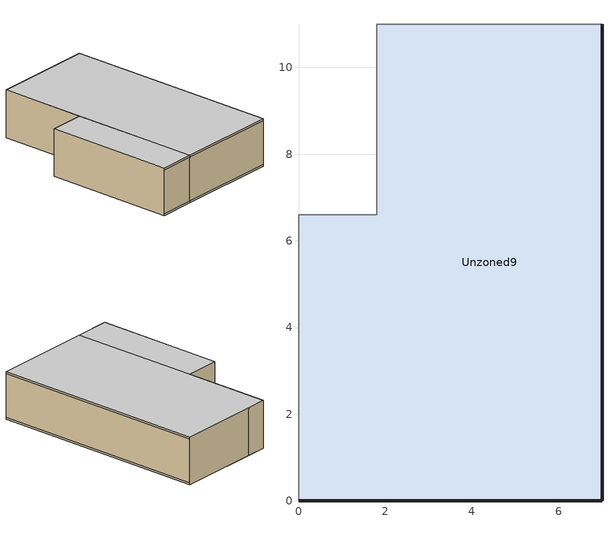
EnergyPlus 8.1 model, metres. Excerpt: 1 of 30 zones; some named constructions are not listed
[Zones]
Unzoned9
 floor ground (FLOOR_RandomU): 1.8,11 7,11 7,0 1.8,0 z21.6; 0,6.6 1.8,6.6 1.8,0 0,0 z21.6
 wall outside (CAVITY_RandomU): 0,0 1.8,0 7,0 7,11 z21.7:23.9; 0,0 1.8,0 7,0 7,11 z23.9:24; 0,0 1.8,0 7,0 7,11 z21.6:21.7
 wall to Shaft (Single_Brick_Internal_Wall): 7,11 2.8,11 1.8,11 1.8,6.6 0,6.6 z21.6:24
 wall adiabatic (CAVITY_RandomU): 0,6.6 0,0 z21.6:24
 ceiling to Unzoned10 (Suspended_Wooden_Ceiling): 1.8,11 1.8,0 7,0 7,11 z24; 0,6.6 0,0 1.8,0 1.8,6.6 z24
[Schedule:Compact]
Window_temperatureX_Bedroom1_MF_Window_Temperature_; Window_temperatureX_Bedroom2_MF_Window_Temperature_; Window_temperatureX_Living_MF_Window_Temperature_; Window_temperatureX_Kitchen_MF_Window_Temperature_: Thermal, Through: 12/31, For: AllDays, Until: 24:00, 22
Window_opening_pensioner_Bedroom1_MF_Window_; Window_opening_pensioner_Bedroom2_MF_Window_: Control, Through: 04/30, For: AllDays, Until: 24:00, 0, Through: 09/30, For: AllDays, Until: 08:00, 1, Until: 22:00, 0, Until: 24:00, 1, Through: 12/31, For: AllDays, Until: 24:00, 0
Doors_AWESOME_Bedroom1_MF_Door_Hall_MF; Doors_AWESOME_Bath1_MF_Door_Hall_MF; Doors_AWESOME_Bedroom2_MF_Door_Hall_MF; Doors_AWESOME_Living_MF_Door_Hall_MF: Control, Through: 12/31, For: AllDays, Until: 24:00, 0
ComfX_Bedroom1_MF_Comfort_; ComfX_Shaft_Comfort_; ComfX_Bath1_GF_Comfort_; ComfX_Bedroom2_GF_Comfort_; ComfX_Unzoned10_Comfort_; ComfX_Bath1_MF_Comfort_; ComfX_Unzoned4_Comfort_; ComfX_Bedroom2_MF_Comfort_; ComfX_Living_MF_Comfort_; ComfX_Hall_GF_Comfort_; ComfX_Unzoned9_Comfort_; ComfX_Unzoned8_Comfort_; ComfX_Unzoned1_Comfort_; ComfX_Living_GF_Comfort_; ComfX_Bedroom1_GF_Comfort_; ComfX_Kitchen_GF_Comfort_; ComfX_Unzoned3_Comfort_; ComfX_Unzoned5_Comfort_; ComfX_Hall_MF_Comfort_; ComfX_Unzoned2_Comfort_; ComfX_Kitchen_MF_Comfort_; ComfX_Unzoned7_Comfort_: Thermal, Through: 12/31, For: AllDays, Until: 24:00, 18
Window_opening_pensioner_Living_MF_Window_; Window_opening_pensioner_Kitchen_MF_Window_: Control, Through: 04/30, For: AllDays, Until: 24:00, 0, Through: 09/30, For: AllDays, Until: 08:00, 0, Until: 22:00, 1, Until: 24:00, 0, Through: 12/31, For: AllDays, Until: 24:00, 0
Doors_AWESOME_Kitchen_MF_Door_Hall_MF: Control, Through: 12/31, For: Weekdays, Until: 07:45, 0, Until: 08:00, 1, Until: 19:00, 0, Until: 19:30, 1, Until: 24:00, 0, For: Weekends, Until: 07:45, 0, Until: 08:00, 1, Until: 12:00, 0, Until: 12:30, 1, Until: 19:00, 0, Until: 19:30, 1, Until: 24:00, 0
[AirflowNetwork:SimulationControl]
AF1: MultiZoneWithoutDistribution, Input, WParray, ExternalNode, LowRise, 500, ZeroNodePressures, 0.0001, 1.E-6, -0.5, 0, 1
[AirflowNetwork:MultiZone:ReferenceCrackConditions]
RCC1: 20, 101325, 0
[AirflowNetwork:MultiZone:WindPressureCoefficientArray]
WParray: 0, 30, 60, 90, 120, 150, 180, 210, 240, 270, 300, 330, 360
[AirflowNetwork:MultiZone:WindPressureCoefficientValues]
Ceiling; Floor: WParray, 0, 0, 0, 0, 0, 0, 0, 0, 0, 0, 0, 0, 0
L2: WParray, -0.34, 0.183, 0.48, 0.603, 0.603, 0.48, 0.183, -0.34, -0.632, -0.37, -0.452, -0.37, -0.632
L1: WParray, 0.603, 0.48, 0.183, -0.34, -0.632, -0.37, -0.452, -0.37, -0.632, -0.34, 0.183, 0.48, 0.603
L3: WParray, -0.452, -0.37, -0.632, -0.34, 0.183, 0.48, 0.603, 0.48, 0.183, -0.34, -0.632, -0.37, -0.452
L4: WParray, -0.34, -0.632, -0.37, -0.452, -0.37, -0.632, -0.34, 0.183, 0.48, 0.603, 0.603, 0.48, 0.183
[AirflowNetwork:MultiZone:Zone]
Bedroom1_MF; Unzoned10; Bath1_MF; Unzoned1; Unzoned3; Hall_MF; Kitchen_MF; Cellar; Unzoned4; Bedroom2_MF; Unzoned9; Unzoned8; Unzoned5; Unzoned2; Living_MF; Unzoned7: Constant, , 1, 0, 100, 0, 300000
[AirflowNetwork:MultiZone:Surface]
Bedroom1_MF_Floor: Bedroom1_MF_Floor_Crack, , 1, Constant, , 1, 0, 100, 0, 300000
Bedroom1_MF_L1: Bedroom1_MF_L1_Crack, , 1, Constant, , 1, 0, 100, 0, 300000
Bedroom1_MF_L2_window: Bedroom1_MF_L2_window_Opening, Bedroom1_MF_L2_window_extN, 1, Temperature, Window_temperatureX_Bedroom1_MF_Window_Temperature_, 1, 0, 100, 0, 300000, Window_opening_pensioner_Bedroom1_MF_Window_
Bedroom1_MF_L4: Bedroom1_MF_L4_Crack, , 1, Constant, , 1, 0, 100, 0, 300000
Bedroom1_MF_door_Hall_MF: Bedroom1_MF_door_Hall_MF_Opening, , 1, Constant, , 1, 0, 100, 0, 300000, Doors_AWESOME_Bedroom1_MF_Door_Hall_MF
Bedroom1_MF_Ceiling: Bedroom1_MF_Ceiling_Crack, , 1, Constant, , 1, 0, 100, 0, 300000
Bedroom1_MF_L2_pu: Bedroom1_MF_L2_pu_Crack, Bedroom1_MF_L2_pu_extN, 1, Constant, , 1, 0, 100, 0, 300000
Bedroom1_MF_L2_pd: Bedroom1_MF_L2_pd_Crack, Bedroom1_MF_L2_pd_extN, 1, Constant, , 1, 0, 100, 0, 300000
Bedroom1_MF_L3_pu: Bedroom1_MF_L3_pu_Crack, Bedroom1_MF_L3_pu_extN, 1, Constant, , 1, 0, 100, 0, 300000
Bedroom1_MF_L3_pd: Bedroom1_MF_L3_pd_Crack, Bedroom1_MF_L3_pd_extN, 1, Constant, , 1, 0, 100, 0, 300000
Unzoned10_Floor: Unzoned10_Floor_Crack, , 1, Constant, , 1, 0, 100, 0, 300000
Unzoned10+_Floor: Unzoned10+_Floor_Crack, , 1, Constant, , 1, 0, 100, 0, 300000
Unzoned10+_L3_pu: Unzoned10+_L3_pu_Crack, Unzoned10+_L3_pu_extN, 1, Constant, , 1, 0, 100, 0, 300000
Unzoned10+_L3_pd: Unzoned10+_L3_pd_Crack, Unzoned10+_L3_pd_extN, 1, Constant, , 1, 0, 100, 0, 300000
Unzoned10_L2_pu: Unzoned10_L2_pu_Crack, Unzoned10_L2_pu_extN, 1, Constant, , 1, 0, 100, 0, 300000
Unzoned10_L2_pd: Unzoned10_L2_pd_Crack, Unzoned10_L2_pd_extN, 1, Constant, , 1, 0, 100, 0, 300000
Unzoned10_L3_pu: Unzoned10_L3_pu_Crack, Unzoned10_L3_pu_extN, 1, Constant, , 1, 0, 100, 0, 300000
Unzoned10_L3_pd: Unzoned10_L3_pd_Crack, Unzoned10_L3_pd_extN, 1, Constant, , 1, 0, 100, 0, 300000
Bath1_MF_Floor: Bath1_MF_Floor_Crack, , 1, Constant, , 1, 0, 100, 0, 300000
Bath1_MF_L2: Bath1_MF_L2_Crack, , 1, Constant, , 1, 0, 100, 0, 300000
Bath1_MF_door_Hall_MF: Bath1_MF_door_Hall_MF_Opening, , 1, Constant, , 1, 0, 100, 0, 300000, Doors_AWESOME_Bath1_MF_Door_Hall_MF
Bath1_MF_Ceiling: Bath1_MF_Ceiling_Crack, , 1, Constant, , 1, 0, 100, 0, 300000
Bath1_MF+_Floor: Bath1_MF+_Floor_Crack, , 1, Constant, , 1, 0, 100, 0, 300000
Bath1_MF+_L1: Bath1_MF+_L1_Crack, , 1, Constant, , 1, 0, 100, 0, 300000
Bath1_MF+_L2: Bath1_MF+_L2_Crack, , 1, Constant, , 1, 0, 100, 0, 300000
Bath1_MF+_Ceiling: Bath1_MF+_Ceiling_Crack, , 1, Constant, , 1, 0, 100, 0, 300000
Bath1_MF+_L3_pu: Bath1_MF+_L3_pu_ExhaustFan, Bath1_MF+_L3_pu_extN, 1, Constant, , 1, 0, 100, 0, 300000
Bath1_MF+_L3_pd: Bath1_MF+_L3_pd_Crack, Bath1_MF+_L3_pd_extN, 1, Constant, , 1, 0, 100, 0, 300000
Bath1_MF+_L4_pu: Bath1_MF+_L4_pu_Crack, Bath1_MF+_L4_pu_extN, 1, Constant, , 1, 0, 100, 0, 300000
Bath1_MF+_L4_pd: Bath1_MF+_L4_pd_Crack, Bath1_MF+_L4_pd_extN, 1, Constant, , 1, 0, 100, 0, 300000
Bath1_MF_L3_pu: Bath1_MF_L3_pu_Crack, Bath1_MF_L3_pu_extN, 1, Constant, , 1, 0, 100, 0, 300000
Bath1_MF_L3_pd: Bath1_MF_L3_pd_Crack, Bath1_MF_L3_pd_extN, 1, Constant, , 1, 0, 100, 0, 300000
Unzoned1_Ceiling: Unzoned1_Ceiling_Crack, , 1, Constant, , 1, 0, 100, 0, 300000
Unzoned1+_Ceiling: Unzoned1+_Ceiling_Crack, , 1, Constant, , 1, 0, 100, 0, 300000
Unzoned1+_L3_pu: Unzoned1+_L3_pu_Crack, Unzoned1+_L3_pu_extN, 1, Constant, , 1, 0, 100, 0, 300000
Unzoned1+_L3_pd: Unzoned1+_L3_pd_Crack, Unzoned1+_L3_pd_extN, 1, Constant, , 1, 0, 100, 0, 300000
Unzoned1_L2_pu: Unzoned1_L2_pu_Crack, Unzoned1_L2_pu_extN, 1, Constant, , 1, 0, 100, 0, 300000
Unzoned1_L2_pd: Unzoned1_L2_pd_Crack, Unzoned1_L2_pd_extN, 1, Constant, , 1, 0, 100, 0, 300000
Unzoned1_L3_pu: Unzoned1_L3_pu_Crack, Unzoned1_L3_pu_extN, 1, Constant, , 1, 0, 100, 0, 300000
Unzoned1_L3_pd: Unzoned1_L3_pd_Crack, Unzoned1_L3_pd_extN, 1, Constant, , 1, 0, 100, 0, 300000
Unzoned3_Ceiling: Unzoned3_Ceiling_Crack, , 1, Constant, , 1, 0, 100, 0, 300000
Unzoned3+_Ceiling: Unzoned3+_Ceiling_Crack, , 1, Constant, , 1, 0, 100, 0, 300000
Unzoned3+_L3_pu: Unzoned3+_L3_pu_Crack, Unzoned3+_L3_pu_extN, 1, Constant, , 1, 0, 100, 0, 300000
Unzoned3+_L3_pd: Unzoned3+_L3_pd_Crack, Unzoned3+_L3_pd_extN, 1, Constant, , 1, 0, 100, 0, 300000
Unzoned3_L2_pu: Unzoned3_L2_pu_Crack, Unzoned3_L2_pu_extN, 1, Constant, , 1, 0, 100, 0, 300000
Unzoned3_L2_pd: Unzoned3_L2_pd_Crack, Unzoned3_L2_pd_extN, 1, Constant, , 1, 0, 100, 0, 300000
Unzoned3_L3_pu: Unzoned3_L3_pu_Crack, Unzoned3_L3_pu_extN, 1, Constant, , 1, 0, 100, 0, 300000
Unzoned3_L3_pd: Unzoned3_L3_pd_Crack, Unzoned3_L3_pd_extN, 1, Constant, , 1, 0, 100, 0, 300000
Hall_MF_Floor: Hall_MF_Floor_Crack, , 1, Constant, , 1, 0, 100, 0, 300000
Hall_MF_L1: Hall_MF_L1_Crack, , 1, Constant, , 1, 0, 100, 0, 300000
Hall_MF_L3: Hall_MF_L3_Crack, , 1, Constant, , 1, 0, 100, 0, 300000
Hall_MF_Ceiling: Hall_MF_Ceiling_Crack, , 1, Constant, , 1, 0, 100, 0, 300000
Hall_MF_L2_qa001: Hall_MF_L2_qa001_Crack, , 1, Constant, , 1, 0, 100, 0, 300000
Hall_MF_L4_qc010_qc010: Hall_MF_L4_qc010_qc010_Crack, , 1, Constant, , 1, 0, 100, 0, 300000
Hall_MF_Floor_qc010: Hall_MF_Floor_qc010_Crack, , 1, Constant, , 1, 0, 100, 0, 300000
Hall_MF_Ceiling_qc010: Hall_MF_Ceiling_qc010_Crack, , 1, Constant, , 1, 0, 100, 0, 300000
Hall_MF_Floor_qc010_qc010: Hall_MF_Floor_qc010_qc010_Crack, , 1, Constant, , 1, 0, 100, 0, 300000
Hall_MF_Ceiling_qc010_qc010: Hall_MF_Ceiling_qc010_qc010_Crack, , 1, Constant, , 1, 0, 100, 0, 300000
Kitchen_MF_Floor: Kitchen_MF_Floor_Crack, , 1, Constant, , 1, 0, 100, 0, 300000
Kitchen_MF_door_Hall_MF: Kitchen_MF_door_Hall_MF_Opening, , 1, Constant, , 1, 0, 100, 0, 300000, Doors_AWESOME_Kitchen_MF_Door_Hall_MF
Kitchen_MF_L2: Kitchen_MF_L2_Crack, , 1, Constant, , 1, 0, 100, 0, 300000
Kitchen_MF_L3_window: Kitchen_MF_L3_window_Opening, Kitchen_MF_L3_window_extN, 1, Temperature, Window_temperatureX_Kitchen_MF_Window_Temperature_, 1, 0, 100, 0, 300000, Window_opening_pensioner_Kitchen_MF_Window_
Kitchen_MF_Ceiling: Kitchen_MF_Ceiling_Crack, , 1, Constant, , 1, 0, 100, 0, 300000
Kitchen_MF_Floor_qa010: Kitchen_MF_Floor_qa010_Crack, , 1, Constant, , 1, 0, 100, 0, 300000
Kitchen_MF_Ceiling_qa010: Kitchen_MF_Ceiling_qa010_Crack, , 1, Constant, , 1, 0, 100, 0, 300000
Kitchen_MF_L1_qa001_pu: Kitchen_MF_L1_qa001_pu_ExhaustFan, Kitchen_MF_L1_qa001_pu_extN, 1, Constant, , 1, 0, 100, 0, 300000
Kitchen_MF_L1_qa001_pd: Kitchen_MF_L1_qa001_pd_Crack, Kitchen_MF_L1_qa001_pd_extN, 1, Constant, , 1, 0, 100, 0, 300000
Kitchen_MF_L3_pu: Kitchen_MF_L3_pu_Crack, Kitchen_MF_L3_pu_extN, 1, Constant, , 1, 0, 100, 0, 300000
Kitchen_MF_L3_pd: Kitchen_MF_L3_pd_Crack, Kitchen_MF_L3_pd_extN, 1, Constant, , 1, 0, 100, 0, 300000
Cellar_L1: Cellar_L1_ELA, Cellar_L1_extN, 1, Constant, , 1, 0, 100, 0, 300000
Cellar_L2: Cellar_L2_ELA, Cellar_L2_extN, 1, Constant, , 1, 0, 100, 0, 300000
Cellar_L3: Cellar_L3_ELA, Cellar_L3_extN, 1, Constant, , 1, 0, 100, 0, 300000
Cellar_Ceiling_qa100: Cellar_Ceiling_qa100_Crack, , 1, Constant, , 1, 0, 100, 0, 300000
Cellar_Ceiling_qb100: Cellar_Ceiling_qb100_Crack, , 1, Constant, , 1, 0, 100, 0, 300000
Cellar_Ceiling_q2_qa010: Cellar_Ceiling_q2_qa010_Crack, , 1, Constant, , 1, 0, 100, 0, 300000
Cellar_Ceiling_q2_qb010: Cellar_Ceiling_q2_qb010_Crack, , 1, Constant, , 1, 0, 100, 0, 300000
Cellar_Ceiling_qb100_qa010: Cellar_Ceiling_qb100_qa010_Crack, , 1, Constant, , 1, 0, 100, 0, 300000
Cellar_Ceiling_qc100_q1: Cellar_Ceiling_qc100_q1_Crack, , 1, Constant, , 1, 0, 100, 0, 300000
Cellar_Ceiling_qc100_qa100: Cellar_Ceiling_qc100_qa100_Crack, , 1, Constant, , 1, 0, 100, 0, 300000
Cellar_Ceiling_qc100_qb100: Cellar_Ceiling_qc100_qb100_Crack, , 1, Constant, , 1, 0, 100, 0, 300000
Cellar_Ceiling_qc100_qa010: Cellar_Ceiling_qc100_qa010_Crack, , 1, Constant, , 1, 0, 100, 0, 300000
Cellar_Ceiling_qc010_qc010: Cellar_Ceiling_qc010_qc010_Crack, , 1, Constant, , 1, 0, 100, 0, 300000
Cellar_Ceiling_q2_q2_qc010: Cellar_Ceiling_q2_q2_qc010_Crack, , 1, Constant, , 1, 0, 100, 0, 300000
Cellar_Ceiling_q2_qb010_qc010: Cellar_Ceiling_q2_qb010_qc010_Crack, , 1, Constant, , 1, 0, 100, 0, 300000
Cellar_Ceiling_q2_qc010_qc010: Cellar_Ceiling_q2_qc010_qc010_Crack, , 1, Constant, , 1, 0, 100, 0, 300000
Cellar+_L3: Cellar+_L3_ELA, Cellar+_L3_extN, 1, Constant, , 1, 0, 100, 0, 300000
Cellar+_Ceiling: Cellar+_Ceiling_Crack, , 1, Constant, , 1, 0, 100, 0, 300000
Unzoned4_Ceiling: Unzoned4_Ceiling_Crack, , 1, Constant, , 1, 0, 100, 0, 300000
Unzoned4+_Ceiling: Unzoned4+_Ceiling_Crack, , 1, Constant, , 1, 0, 100, 0, 300000
Unzoned4+_L3_pu: Unzoned4+_L3_pu_Crack, Unzoned4+_L3_pu_extN, 1, Constant, , 1, 0, 100, 0, 300000
Unzoned4+_L3_pd: Unzoned4+_L3_pd_Crack, Unzoned4+_L3_pd_extN, 1, Constant, , 1, 0, 100, 0, 300000
Unzoned4_L2_pu: Unzoned4_L2_pu_Crack, Unzoned4_L2_pu_extN, 1, Constant, , 1, 0, 100, 0, 300000
Unzoned4_L2_pd: Unzoned4_L2_pd_Crack, Unzoned4_L2_pd_extN, 1, Constant, , 1, 0, 100, 0, 300000
Unzoned4_L3_pu: Unzoned4_L3_pu_Crack, Unzoned4_L3_pu_extN, 1, Constant, , 1, 0, 100, 0, 300000
Unzoned4_L3_pd: Unzoned4_L3_pd_Crack, Unzoned4_L3_pd_extN, 1, Constant, , 1, 0, 100, 0, 300000
Bedroom2_MF_Floor: Bedroom2_MF_Floor_Crack, , 1, Constant, , 1, 0, 100, 0, 300000
Bedroom2_MF_L1: Bedroom2_MF_L1_Crack, , 1, Constant, , 1, 0, 100, 0, 300000
Bedroom2_MF_L2_window: Bedroom2_MF_L2_window_Opening, Bedroom2_MF_L2_window_extN, 1, Temperature, Window_temperatureX_Bedroom2_MF_Window_Temperature_, 1, 0, 100, 0, 300000, Window_opening_pensioner_Bedroom2_MF_Window_
Bedroom2_MF_L4: Bedroom2_MF_L4_Crack, , 1, Constant, , 1, 0, 100, 0, 300000
Bedroom2_MF_door_Hall_MF: Bedroom2_MF_door_Hall_MF_Opening, , 1, Constant, , 1, 0, 100, 0, 300000, Doors_AWESOME_Bedroom2_MF_Door_Hall_MF
Bedroom2_MF_Ceiling: Bedroom2_MF_Ceiling_Crack, , 1, Constant, , 1, 0, 100, 0, 300000
Bedroom2_MF_Floor_qa010: Bedroom2_MF_Floor_qa010_Crack, , 1, Constant, , 1, 0, 100, 0, 300000
Bedroom2_MF_Ceiling_qa010: Bedroom2_MF_Ceiling_qa010_Crack, , 1, Constant, , 1, 0, 100, 0, 300000
Bedroom2_MF_L2_pu: Bedroom2_MF_L2_pu_Crack, Bedroom2_MF_L2_pu_extN, 1, Constant, , 1, 0, 100, 0, 300000
Bedroom2_MF_L2_pd: Bedroom2_MF_L2_pd_Crack, Bedroom2_MF_L2_pd_extN, 1, Constant, , 1, 0, 100, 0, 300000
Bedroom2_MF_L3_qc100_pu: Bedroom2_MF_L3_qc100_pu_Crack, Bedroom2_MF_L3_qc100_pu_extN, 1, Constant, , 1, 0, 100, 0, 300000
Bedroom2_MF_L3_qc100_pd: Bedroom2_MF_L3_qc100_pd_Crack, Bedroom2_MF_L3_qc100_pd_extN, 1, Constant, , 1, 0, 100, 0, 300000
Unzoned9+_L3_pu: Unzoned9+_L3_pu_Crack, Unzoned9+_L3_pu_extN, 1, Constant, , 1, 0, 100, 0, 300000
Unzoned9+_L3_pd: Unzoned9+_L3_pd_Crack, Unzoned9+_L3_pd_extN, 1, Constant, , 1, 0, 100, 0, 300000
Unzoned9_L2_pu: Unzoned9_L2_pu_Crack, Unzoned9_L2_pu_extN, 1, Constant, , 1, 0, 100, 0, 300000
Unzoned9_L2_pd: Unzoned9_L2_pd_Crack, Unzoned9_L2_pd_extN, 1, Constant, , 1, 0, 100, 0, 300000
Unzoned9_L3_pu: Unzoned9_L3_pu_Crack, Unzoned9_L3_pu_extN, 1, Constant, , 1, 0, 100, 0, 300000
Unzoned9_L3_pd: Unzoned9_L3_pd_Crack, Unzoned9_L3_pd_extN, 1, Constant, , 1, 0, 100, 0, 300000
Unzoned8+_L3_pu: Unzoned8+_L3_pu_Crack, Unzoned8+_L3_pu_extN, 1, Constant, , 1, 0, 100, 0, 300000
Unzoned8+_L3_pd: Unzoned8+_L3_pd_Crack, Unzoned8+_L3_pd_extN, 1, Constant, , 1, 0, 100, 0, 300000
Unzoned8_L2_pu: Unzoned8_L2_pu_Crack, Unzoned8_L2_pu_extN, 1, Constant, , 1, 0, 100, 0, 300000
Unzoned8_L2_pd: Unzoned8_L2_pd_Crack, Unzoned8_L2_pd_extN, 1, Constant, , 1, 0, 100, 0, 300000
Unzoned8_L3_pu: Unzoned8_L3_pu_Crack, Unzoned8_L3_pu_extN, 1, Constant, , 1, 0, 100, 0, 300000
Unzoned8_L3_pd: Unzoned8_L3_pd_Crack, Unzoned8_L3_pd_extN, 1, Constant, , 1, 0, 100, 0, 300000
Unzoned5+_L3_pu: Unzoned5+_L3_pu_Crack, Unzoned5+_L3_pu_extN, 1, Constant, , 1, 0, 100, 0, 300000
Unzoned5+_L3_pd: Unzoned5+_L3_pd_Crack, Unzoned5+_L3_pd_extN, 1, Constant, , 1, 0, 100, 0, 300000
Unzoned5_L2_pu: Unzoned5_L2_pu_Crack, Unzoned5_L2_pu_extN, 1, Constant, , 1, 0, 100, 0, 300000
Unzoned5_L2_pd: Unzoned5_L2_pd_Crack, Unzoned5_L2_pd_extN, 1, Constant, , 1, 0, 100, 0, 300000
Unzoned5_L3_pu: Unzoned5_L3_pu_Crack, Unzoned5_L3_pu_extN, 1, Constant, , 1, 0, 100, 0, 300000
Unzoned5_L3_pd: Unzoned5_L3_pd_Crack, Unzoned5_L3_pd_extN, 1, Constant, , 1, 0, 100, 0, 300000
Unzoned2+_L3_pu: Unzoned2+_L3_pu_Crack, Unzoned2+_L3_pu_extN, 1, Constant, , 1, 0, 100, 0, 300000
Unzoned2+_L3_pd: Unzoned2+_L3_pd_Crack, Unzoned2+_L3_pd_extN, 1, Constant, , 1, 0, 100, 0, 300000
Unzoned2_L2_pu: Unzoned2_L2_pu_Crack, Unzoned2_L2_pu_extN, 1, Constant, , 1, 0, 100, 0, 300000
Unzoned2_L2_pd: Unzoned2_L2_pd_Crack, Unzoned2_L2_pd_extN, 1, Constant, , 1, 0, 100, 0, 300000
Unzoned2_L3_pu: Unzoned2_L3_pu_Crack, Unzoned2_L3_pu_extN, 1, Constant, , 1, 0, 100, 0, 300000
Unzoned2_L3_pd: Unzoned2_L3_pd_Crack, Unzoned2_L3_pd_extN, 1, Constant, , 1, 0, 100, 0, 300000
Living_MF_Floor: Living_MF_Floor_Crack, , 1, Constant, , 1, 0, 100, 0, 300000
Living_MF_L2_window: Living_MF_L2_window_Opening, Living_MF_L2_window_extN, 1, Temperature, Window_temperatureX_Living_MF_Window_Temperature_, 1, 0, 100, 0, 300000, Window_opening_pensioner_Living_MF_Window_
Living_MF_L3_window: Living_MF_L3_window_Opening, Living_MF_L3_window_extN, 1, Temperature, Window_temperatureX_Living_MF_Window_Temperature_, 1, 0, 100, 0, 300000, Window_opening_pensioner_Living_MF_Window_
Living_MF_Ceiling: Living_MF_Ceiling_Crack, , 1, Constant, , 1, 0, 100, 0, 300000
Living_MF_door_Hall_MF: Living_MF_door_Hall_MF_Opening, , 1, Constant, , 1, 0, 100, 0, 300000, Doors_AWESOME_Living_MF_Door_Hall_MF
Living_MF_Floor_qc100: Living_MF_Floor_qc100_Crack, , 1, Constant, , 1, 0, 100, 0, 300000
Living_MF_Ceiling_qc100: Living_MF_Ceiling_qc100_Crack, , 1, Constant, , 1, 0, 100, 0, 300000
Living_MF_L1_pu: Living_MF_L1_pu_Crack, Living_MF_L1_pu_extN, 1, Constant, , 1, 0, 100, 0, 300000
Living_MF_L1_pd: Living_MF_L1_pd_Crack, Living_MF_L1_pd_extN, 1, Constant, , 1, 0, 100, 0, 300000
Living_MF_L2_pu: Living_MF_L2_pu_Crack, Living_MF_L2_pu_extN, 1, Constant, , 1, 0, 100, 0, 300000
Living_MF_L2_pd: Living_MF_L2_pd_Crack, Living_MF_L2_pd_extN, 1, Constant, , 1, 0, 100, 0, 300000
Living_MF_L3_pu: Living_MF_L3_pu_Crack, Living_MF_L3_pu_extN, 1, Constant, , 1, 0, 100, 0, 300000
Living_MF_L3_pd: Living_MF_L3_pd_Crack, Living_MF_L3_pd_extN, 1, Constant, , 1, 0, 100, 0, 300000
Unzoned7_Ceiling: Unzoned7_Ceiling_Crack, , 1, Constant, , 1, 0, 100, 0, 300000
Unzoned7+_Ceiling: Unzoned7+_Ceiling_Crack, , 1, Constant, , 1, 0, 100, 0, 300000
Unzoned7+_L3_pu: Unzoned7+_L3_pu_Crack, Unzoned7+_L3_pu_extN, 1, Constant, , 1, 0, 100, 0, 300000
Unzoned7+_L3_pd: Unzoned7+_L3_pd_Crack, Unzoned7+_L3_pd_extN, 1, Constant, , 1, 0, 100, 0, 300000
Unzoned7_L2_pu: Unzoned7_L2_pu_Crack, Unzoned7_L2_pu_extN, 1, Constant, , 1, 0, 100, 0, 300000
Unzoned7_L2_pd: Unzoned7_L2_pd_Crack, Unzoned7_L2_pd_extN, 1, Constant, , 1, 0, 100, 0, 300000
Unzoned7_L3_pu: Unzoned7_L3_pu_Crack, Unzoned7_L3_pu_extN, 1, Constant, , 1, 0, 100, 0, 300000
Unzoned7_L3_pd: Unzoned7_L3_pd_Crack, Unzoned7_L3_pd_extN, 1, Constant, , 1, 0, 100, 0, 300000
[AirflowNetwork:MultiZone:Surface:Crack]
Bedroom1_TF_Floor_Crack; Bedroom1_MF_Floor_Crack; Bedroom1_MF_Ceiling_Crack; Bedroom1_GF_Ceiling_Crack: 0.00615131, 0.66, RCC1
Bedroom1_TF_L1_Crack; Bedroom1_MF_L1_Crack; Bedroom1_GF_L1_Crack: 0.00388504, 0.66, RCC1
Bedroom1_TF_L4_Crack; Bedroom1_MF_L4_Crack; Bedroom1_GF_L4_Crack: 0.00461348, 0.66, RCC1
Bedroom1_TF_L2_pu_Crack; Bedroom1_TF_L2_pd_Crack; Bedroom1_MF_L2_pu_Crack; Bedroom1_MF_L2_pd_Crack; Bedroom1_GF_L2_pu_Crack; Bedroom1_GF_L2_pd_Crack: 0.00211451, 0.66, RCC1
Bedroom1_TF_L3_pu_Crack; Bedroom1_TF_L3_pd_Crack; Bedroom1_MF_L3_pu_Crack; Bedroom1_MF_L3_pd_Crack; Bedroom1_GF_L3_pu_Crack; Bedroom1_GF_L3_pd_Crack: 0.00178064, 0.66, RCC1
Shaft_L2_qa001_Crack; Shaft_L2_qa001_qc001_Crack; Shaft_L2_qa001_qc001_qa010_Crack; Shaft_L2_qa001_qc001_qa010_qc001_Crack; Shaft_L2_qa001_qc001_qa010_qc001_qc001_Crack; Shaft_L2_qa001_qc001_qa010_qc001_qc001_qc001_Crack; Shaft_L2_qa001_qc001_qa010_qc001_qc001_qc001_qc001_Crack; Shaft_L2_qa001_qc001_qa010_qc001_qc001_qc001_qc001_qc001_Crack; Shaft_L2_qa001_qc001_qa010_qc001_qc001_qc001_qc001_qc001_qc001_Crack; Hall_TF_L4_qc010_qc010_Crack; Hall_MF_L4_qc010_qc010_Crack; Hall_GF_L4_qc010_qc010_Crack: 0.00534192, 0.66, RCC1
Shaft_L3_qc001_qa100_Crack; Shaft_L3_qc001_qc001_qa100_Crack; Shaft_L3_qc001_qa100_qc001_Crack; Shaft_L3_qc001_qc001_qa100_qa100_Crack; Shaft_L3_qc001_qa100_qc001_qc001_Crack; Shaft_L3_qc001_qc001_qa100_qa100_qc001_Crack; Shaft_L3_qc001_qa100_qc001_qc001_qc001_Crack; Shaft_L3_qc001_qc001_qa100_qa100_qc001_qc001_Crack; Shaft_L3_qc001_qa100_qc001_qc001_qc001_qc001_Crack; Bath1_MF+_L1_Crack; Bath1_TF+_L1_Crack; Bath1_GF+_L1_Crack: 0.00218533, 0.66, RCC1
Shaft+_L3_qb001_qa100_Crack; Shaft+_L3_qb001_qc001_qa100_Crack; Shaft+_L3_qb001_qa100_qc001_Crack; Shaft+_L3_qb001_qc001_qa100_qa100_Crack; Shaft+_L3_qb001_qa100_qc001_qc001_Crack; Shaft+_L3_qb001_qc001_qa100_qa100_qc001_Crack; Shaft+_L3_qb001_qa100_qc001_qc001_qc001_Crack; Shaft+_L3_qb001_qc001_qa100_qa100_qc001_qc001_Crack; Shaft+_L3_qb001_qa100_qc001_qc001_qc001_qc001_Crack; Hall_TF_L1_Crack; Hall_TF_L3_Crack; Hall_MF_L1_Crack; Hall_MF_L3_Crack; Hall_GF_L1_Crack; Hall_GF_L3_Crack: 0.00121407, 0.66, RCC1
Shaft+_L3_qc001_qa100_Crack; Shaft+_L3_qc001_qc001_qa100_Crack; Shaft+_L3_qc001_qa100_qc001_Crack; Shaft+_L3_qc001_qc001_qa100_qa100_Crack; Shaft+_L3_qc001_qa100_qc001_qc001_Crack; Shaft+_L3_qc001_qc001_qa100_qa100_qc001_Crack; Shaft+_L3_qc001_qa100_qc001_qc001_qc001_Crack; Shaft+_L3_qc001_qc001_qa100_qa100_qc001_qc001_Crack; Shaft+_L3_qc001_qa100_qc001_qc001_qc001_qc001_Crack; Bedroom2_GF_L1_Crack; Bedroom2_TF_L1_Crack; Bedroom2_MF_L1_Crack: 0.00509911, 0.66, RCC1
Shaft+_L2_pu_Crack; Shaft+_L2_pd_Crack: 0.0180846, 0.66, RCC1
Bedroom2_GF_Floor_Crack; Bedroom2_GF_Ceiling_Crack; Hall_TF_Floor_qc010_qc010_Crack; Hall_MF_Floor_qc010_qc010_Crack; Hall_MF_Ceiling_qc010_qc010_Crack; Bedroom2_TF_Floor_Crack; Cellar_Ceiling_q2_qb010_Crack; Bedroom2_MF_Floor_Crack; Bedroom2_MF_Ceiling_Crack; Hall_GF_Ceiling_qc010_qc010_Crack: 0.00136583, 0.66, RCC1
Bedroom2_GF_L4_Crack; Bedroom2_TF_L4_Crack; Bedroom2_MF_L4_Crack: 0.003278, 0.66, RCC1
Bedroom2_GF_Floor_qa010_Crack; Bedroom2_GF_Ceiling_qa010_Crack; Bedroom2_TF_Floor_qa010_Crack; Bedroom2_MF_Floor_qa010_Crack; Bedroom2_MF_Ceiling_qa010_Crack: 0.00437067, 0.66, RCC1
Bedroom2_GF_L2_pu_Crack; Bedroom2_GF_L2_pd_Crack; Bedroom2_TF_L2_pu_Crack; Bedroom2_TF_L2_pd_Crack; Bedroom2_MF_L2_pu_Crack; Bedroom2_MF_L2_pd_Crack: 0.00150242, 0.66, RCC1
Bedroom2_GF_L3_qc100_pu_Crack; Bedroom2_GF_L3_qc100_pd_Crack; Bedroom2_TF_L3_qc100_pu_Crack; Bedroom2_TF_L3_qc100_pd_Crack; Bedroom2_MF_L3_qc100_pu_Crack; Bedroom2_MF_L3_qc100_pd_Crack: 0.00055645, 0.66, RCC1
Unzoned10_Floor_Crack; Unzoned1_Ceiling_Crack; Unzoned3_Ceiling_Crack; Unzoned4_Ceiling_Crack; Unzoned7_Ceiling_Crack: 0.0289354, 0.66, RCC1
Unzoned10+_Floor_Crack; Unzoned1+_Ceiling_Crack; Unzoned3+_Ceiling_Crack; Unzoned4+_Ceiling_Crack; Unzoned7+_Ceiling_Crack: 0.00600966, 0.66, RCC1
Unzoned10+_L3_pu_Crack; Unzoned10+_L3_pd_Crack; Bath1_MF+_L3_pd_Crack; Bath1_MF_L3_pu_Crack; Bath1_MF_L3_pd_Crack; Unzoned1+_L3_pu_Crack; Unzoned1+_L3_pd_Crack; Unzoned3+_L3_pu_Crack; Unzoned3+_L3_pd_Crack; Kitchen_TF_L1_qa001_pd_Crack; Kitchen_MF_L1_qa001_pd_Crack; Bath1_TF+_L3_pd_Crack; Bath1_TF_L3_pu_Crack; Bath1_TF_L3_pd_Crack; Unzoned4+_L3_pu_Crack; Unzoned4+_L3_pd_Crack; Unzoned9+_L3_pu_Crack; Unzoned9+_L3_pd_Crack; Unzoned8+_L3_pu_Crack; Unzoned8+_L3_pd_Crack; Kitchen_GF_L1_qa001_pd_Crack; Unzoned5+_L3_pu_Crack; Unzoned5+_L3_pd_Crack; Bath1_GF+_L3_pd_Crack; Bath1_GF_L3_pu_Crack; Bath1_GF_L3_pd_Crack; Unzoned2+_L3_pu_Crack; Unzoned2+_L3_pd_Crack; Unzoned7+_L3_pu_Crack; Unzoned7+_L3_pd_Crack: 0.00100161, 0.66, RCC1
Unzoned10_L2_pu_Crack; Unzoned10_L2_pd_Crack; Unzoned1_L2_pu_Crack; Unzoned1_L2_pd_Crack; Unzoned3_L2_pu_Crack; Unzoned3_L2_pd_Crack; Unzoned4_L2_pu_Crack; Unzoned4_L2_pd_Crack; Unzoned9_L2_pu_Crack; Unzoned9_L2_pd_Crack; Unzoned8_L2_pu_Crack; Unzoned8_L2_pd_Crack; Unzoned5_L2_pu_Crack; Unzoned5_L2_pd_Crack; Unzoned2_L2_pu_Crack; Unzoned2_L2_pd_Crack; Unzoned7_L2_pu_Crack; Unzoned7_L2_pd_Crack: 0.00612095, 0.66, RCC1
Unzoned10_L3_pu_Crack; Unzoned10_L3_pd_Crack; Unzoned1_L3_pu_Crack; Unzoned1_L3_pd_Crack; Unzoned3_L3_pu_Crack; Unzoned3_L3_pd_Crack; Unzoned4_L3_pu_Crack; Unzoned4_L3_pd_Crack; Unzoned9_L3_pu_Crack; Unzoned9_L3_pd_Crack; Unzoned8_L3_pu_Crack; Unzoned8_L3_pd_Crack; Unzoned5_L3_pu_Crack; Unzoned5_L3_pd_Crack; Unzoned2_L3_pu_Crack; Unzoned2_L3_pd_Crack; Unzoned7_L3_pu_Crack; Unzoned7_L3_pd_Crack: 0.00289354, 0.66, RCC1
Bath1_MF_Floor_Crack; Bath1_MF_Ceiling_Crack; Bath1_TF_Floor_Crack; Bath1_GF_Floor_Crack; Bath1_GF_Ceiling_Crack: 0.00309589, 0.66, RCC1
Bath1_MF_L2_Crack; Bath1_TF_L2_Crack; Bath1_GF_L2_Crack: 0.00412785, 0.66, RCC1
Bath1_MF+_Floor_Crack; Bath1_MF+_Ceiling_Crack; Bath1_TF+_Floor_Crack; Bath1_GF+_Floor_Crack; Bath1_GF+_Ceiling_Crack: 0.000182111, 0.66, RCC1
Bath1_MF+_L2_Crack; Bath1_TF+_L2_Crack; Bath1_GF+_L2_Crack: 0.000242815, 0.66, RCC1
Bath1_MF+_L4_pu_Crack; Bath1_MF+_L4_pd_Crack; Bath1_TF+_L4_pu_Crack; Bath1_TF+_L4_pd_Crack; Bath1_GF+_L4_pu_Crack; Bath1_GF+_L4_pd_Crack: 0.00011129, 0.66, RCC1
Living_GF_Ceiling_Crack; Living_TF_Floor_Crack; Living_MF_Floor_Crack; Living_MF_Ceiling_Crack: 0.00728444, 0.66, RCC1
Living_GF_Ceiling_qc100_Crack; Living_TF_Floor_qc100_Crack; Living_MF_Floor_qc100_Crack; Living_MF_Ceiling_qc100_Crack: 0.00227639, 0.66, RCC1
Living_GF_L1_pu_Crack; Living_GF_L1_pd_Crack; Living_GF_L3_pu_Crack; Living_GF_L3_pd_Crack; Living_TF_L1_pu_Crack; Living_TF_L1_pd_Crack; Living_TF_L3_pu_Crack; Living_TF_L3_pd_Crack; Living_MF_L1_pu_Crack; Living_MF_L1_pd_Crack; Living_MF_L3_pu_Crack; Living_MF_L3_pd_Crack: 0.00233709, 0.66, RCC1
Living_GF_L2_pu_Crack; Living_GF_L2_pd_Crack; Living_TF_L2_pu_Crack; Living_TF_L2_pd_Crack; Living_MF_L2_pu_Crack; Living_MF_L2_pd_Crack: 0.00250403, 0.66, RCC1
Bedroom1_GF_Floor_Crack; Bedroom1_GF_Floor_qa100_Crack: 0.00307565, 0.66, RCC1
Hall_TF_Floor_Crack; Hall_MF_Floor_Crack; Hall_MF_Ceiling_Crack; Cellar_Ceiling_qc100_q1_Crack; Cellar_Ceiling_qc100_qb100_Crack; Hall_GF_Ceiling_Crack: 0.000758796, 0.66, RCC1
Hall_TF_L2_qa001_Crack; Hall_MF_L2_qa001_Crack; Hall_GF_L2_qa001_Crack: 0.00182111, 0.66, RCC1
Hall_TF_Floor_qc010_Crack; Hall_MF_Floor_qc010_Crack; Hall_MF_Ceiling_qc010_Crack; Hall_GF_Ceiling_qc010_Crack: 0.00192228, 0.66, RCC1
Kitchen_TF_Floor_Crack; Kitchen_MF_Floor_Crack; Kitchen_MF_Ceiling_Crack; Cellar_Ceiling_qb100_qa010_Crack; Kitchen_GF_Ceiling_Crack: 0.00151759, 0.66, RCC1
Kitchen_TF_L2_Crack; Kitchen_MF_L2_Crack; Kitchen_GF_L2_Crack: 0.00364222, 0.66, RCC1
Kitchen_TF_Floor_qa010_Crack; Kitchen_MF_Floor_qa010_Crack; Kitchen_MF_Ceiling_qa010_Crack; Cellar_Ceiling_qa100_Crack; Kitchen_GF_Ceiling_qa010_Crack: 0.00273167, 0.66, RCC1
Kitchen_TF_L3_pu_Crack; Kitchen_TF_L3_pd_Crack; Kitchen_MF_L3_pu_Crack; Kitchen_MF_L3_pd_Crack; Kitchen_GF_L3_pu_Crack; Kitchen_GF_L3_pd_Crack: 0.00155806, 0.66, RCC1
Cellar_Ceiling_qb100_Crack: 0.00637389, 0.66, RCC1
Cellar_Ceiling_q2_qa010_Crack; Cellar_Ceiling_qc100_qa010_Crack: 0.000961142, 0.66, RCC1
Cellar_Ceiling_qc100_qa100_Crack: 0.00242815, 0.66, RCC1
Cellar_Ceiling_qc010_qc010_Crack; Loft_Floor_Crack: 0.00628283, 0.66, RCC1
Cellar_Ceiling_q2_q2_qc010_Crack; Cellar_Ceiling_q2_qb010_qc010_Crack: 0.00126466, 0.66, RCC1
Cellar_Ceiling_q2_qc010_qc010_Crack: 0.00404691, 0.66, RCC1
Cellar+_Ceiling_Crack; Loft+_Floor_Crack: 0.0045376, 0.66, RCC1
Loft_Floor_qc100_Crack: 0.00657623, 0.66, RCC1
Loft+_L3_pu_Crack; Loft+_L3_pd_Crack: 0.000723386, 0.66, RCC1
Loft_L1_pu_Crack; Loft_L1_pd_Crack; Loft_L3_pu_Crack; Loft_L3_pd_Crack: 0.00389515, 0.66, RCC1
Loft_L2_pu_Crack; Loft_L2_pd_Crack: 0.00751208, 0.66, RCC1
[AirflowNetwork:MultiZone:ExternalNode]
Bedroom1_TF_L2_window_extN; Living_TF_L2_window_extN; Bedroom2_TF_L2_window_extN: 27.6, L2
Bedroom1_TF_L2_pu_extN; Shaft+_L2_pu_extN; Living_TF_L2_pu_extN; Bedroom2_TF_L2_pu_extN: 28.75, L2
Bedroom1_TF_L2_pd_extN; Living_TF_L2_pd_extN; Bedroom2_TF_L2_pd_extN: 26.45, L2
Bedroom1_TF_L3_pu_extN; Kitchen_TF_L3_pu_extN; Living_TF_L3_pu_extN; Bath1_TF+_L3_pu_extN; Bath1_TF_L3_pu_extN; Bedroom2_TF_L3_qc100_pu_extN: 28.75, L3
Bedroom1_TF_L3_pd_extN; Kitchen_TF_L3_pd_extN; Living_TF_L3_pd_extN; Bath1_TF+_L3_pd_extN; Bath1_TF_L3_pd_extN; Bedroom2_TF_L3_qc100_pd_extN: 26.45, L3
Bedroom1_MF_L2_window_extN; Bedroom2_MF_L2_window_extN; Living_MF_L2_window_extN: 15.6, L2
Bedroom1_MF_L2_pu_extN; Bedroom2_MF_L2_pu_extN; Living_MF_L2_pu_extN: 16.75, L2
Bedroom1_MF_L2_pd_extN; Bedroom2_MF_L2_pd_extN; Living_MF_L2_pd_extN: 14.45, L2
Bedroom1_MF_L3_pu_extN; Bath1_MF+_L3_pu_extN; Bath1_MF_L3_pu_extN; Kitchen_MF_L3_pu_extN; Bedroom2_MF_L3_qc100_pu_extN; Living_MF_L3_pu_extN: 16.75, L3
Bedroom1_MF_L3_pd_extN; Bath1_MF+_L3_pd_extN; Bath1_MF_L3_pd_extN; Kitchen_MF_L3_pd_extN; Bedroom2_MF_L3_qc100_pd_extN; Living_MF_L3_pd_extN: 14.45, L3
Shaft+_L2_pd_extN; Bedroom2_GF_L2_pd_extN; Living_GF_L2_pd_extN; Bedroom1_GF_L2_pd_extN: 0.05, L2
Bedroom2_GF_L2_window_extN; Living_GF_L2_window_extN; Bedroom1_GF_L2_window_extN: 1.2, L2
Bedroom2_GF_L2_pu_extN; Living_GF_L2_pu_extN; Bedroom1_GF_L2_pu_extN: 2.35, L2
Bedroom2_GF_L3_qc100_pu_extN; Living_GF_L3_pu_extN; Bedroom1_GF_L3_pu_extN; Kitchen_GF_L3_pu_extN; Bath1_GF+_L3_pu_extN; Bath1_GF_L3_pu_extN: 2.35, L3
Bedroom2_GF_L3_qc100_pd_extN; Living_GF_L3_pd_extN; Bedroom1_GF_L3_pd_extN; Kitchen_GF_L3_pd_extN; Bath1_GF+_L3_pd_extN; Bath1_GF_L3_pd_extN: 0.05, L3
Unzoned10+_L3_pu_extN; Unzoned10_L3_pu_extN: 26.35, L3
Unzoned10+_L3_pd_extN; Unzoned10_L3_pd_extN: 24.05, L3
Unzoned10_L2_pu_extN: 26.35, L2
Unzoned10_L2_pd_extN: 24.05, L2
Bath1_MF+_L4_pu_extN: 16.75, L4
Bath1_MF+_L4_pd_extN: 14.45, L4
Unzoned1+_L3_pu_extN; Unzoned1_L3_pu_extN: 4.75, L3
Unzoned1+_L3_pd_extN; Unzoned1_L3_pd_extN: 2.45, L3
Unzoned1_L2_pu_extN: 4.75, L2
Unzoned1_L2_pd_extN: 2.45, L2
Living_GF_L3_window_extN; Kitchen_GF_L3_window_extN: 1.2, L3
Living_GF_L1_pu_extN; Kitchen_GF_L1_qa001_pu_extN: 2.35, L1
Living_GF_L1_pd_extN; Kitchen_GF_L1_qa001_pd_extN: 0.05, L1
Unzoned3+_L3_pu_extN; Unzoned3_L3_pu_extN: 9.55, L3
Unzoned3+_L3_pd_extN; Unzoned3_L3_pd_extN: 7.25, L3
Unzoned3_L2_pu_extN: 9.55, L2
Unzoned3_L2_pd_extN: 7.25, L2
Kitchen_TF_L3_window_extN; Living_TF_L3_window_extN: 27.6, L3
Kitchen_TF_L1_qa001_pu_extN; Living_TF_L1_pu_extN: 28.75, L1
Kitchen_TF_L1_qa001_pd_extN; Living_TF_L1_pd_extN: 26.45, L1
Kitchen_MF_L3_window_extN; Living_MF_L3_window_extN: 15.6, L3
Kitchen_MF_L1_qa001_pu_extN; Living_MF_L1_pu_extN: 16.75, L1
Kitchen_MF_L1_qa001_pd_extN; Living_MF_L1_pd_extN: 14.45, L1
Bath1_TF+_L4_pu_extN: 28.75, L4
Bath1_TF+_L4_pd_extN: 26.45, L4
Cellar_L1_extN: 0, L1
Cellar_L2_extN: 0, L2
Cellar_L3_extN; Cellar+_L3_extN: 0, L3
Unzoned4+_L3_pu_extN; Unzoned4_L3_pu_extN: 11.95, L3
Unzoned4+_L3_pd_extN; Unzoned4_L3_pd_extN: 9.65, L3
Unzoned4_L2_pu_extN: 11.95, L2
Unzoned4_L2_pd_extN: 9.65, L2
Unzoned9+_L3_pu_extN; Unzoned9_L3_pu_extN: 23.95, L3
Unzoned9+_L3_pd_extN; Unzoned9_L3_pd_extN: 21.65, L3
Unzoned9_L2_pu_extN: 23.95, L2
Unzoned9_L2_pd_extN: 21.65, L2
Unzoned8+_L3_pu_extN; Unzoned8_L3_pu_extN: 21.55, L3
Unzoned8+_L3_pd_extN; Unzoned8_L3_pd_extN: 19.25, L3
Unzoned8_L2_pu_extN: 21.55, L2
Unzoned8_L2_pd_extN: 19.25, L2
Unzoned5+_L3_pu_extN; Unzoned5_L3_pu_extN: 14.35, L3
Unzoned5+_L3_pd_extN; Unzoned5_L3_pd_extN: 12.05, L3
Unzoned5_L2_pu_extN: 14.35, L2
Unzoned5_L2_pd_extN: 12.05, L2
Bath1_GF+_L4_pu_extN: 2.35, L4
Bath1_GF+_L4_pd_extN: 0.05, L4
Unzoned2+_L3_pu_extN; Unzoned2_L3_pu_extN: 7.15, L3
Unzoned2+_L3_pd_extN; Unzoned2_L3_pd_extN: 4.85, L3
Unzoned2_L2_pu_extN: 7.15, L2
Unzoned2_L2_pd_extN: 4.85, L2
Unzoned7+_L3_pu_extN; Unzoned7_L3_pu_extN: 19.15, L3
Unzoned7+_L3_pd_extN; Unzoned7_L3_pd_extN: 16.85, L3
Unzoned7_L2_pu_extN: 19.15, L2
Unzoned7_L2_pd_extN: 16.85, L2
Loft_L1_extN: 30, L1
Loft_L2_extN: 30, L2
Loft_L3_extN; Loft+_L3_extN: 30, L3
Loft+_L3_pu_extN; Loft_L3_pu_extN: 31.15, L3
Loft+_L3_pd_extN; Loft_L3_pd_extN: 28.85, L3
Loft_L1_pu_extN: 31.15, L1
Loft_L1_pd_extN: 28.85, L1
Loft_L2_pu_extN: 31.15, L2
Loft_L2_pd_extN: 28.85, L2
[AirflowNetwork:MultiZone:Component:DetailedOpening]
Bedroom1_TF_L2_window_Opening; Bedroom1_MF_L2_window_Opening; Bedroom2_GF_L2_window_Opening; Living_GF_L2_window_Opening; Living_GF_L3_window_Opening; Bedroom1_GF_L2_window_Opening; Kitchen_TF_L3_window_Opening; Kitchen_MF_L3_window_Opening; Living_TF_L2_window_Opening; Living_TF_L3_window_Opening; Bedroom2_TF_L2_window_Opening; Bedroom2_MF_L2_window_Opening; Kitchen_GF_L3_window_Opening; Living_MF_L2_window_Opening; Living_MF_L3_window_Opening: 1e-08, 0.66, HorizontallyPivoted, 0, 2, 0, 0.6, 0, 0, 0, 1, 0.5, 1, 0.33333, 0.66666
Bedroom1_TF_door_Hall_TF_Opening; Bedroom1_MF_door_Hall_MF_Opening; Bedroom2_GF_door_Hall_GF_Opening; Bath1_MF_door_Hall_MF_Opening; Living_GF_door_Hall_GF_Opening; Bedroom1_GF_door_Hall_GF_Opening; Kitchen_TF_door_Hall_TF_Opening; Kitchen_MF_door_Hall_MF_Opening; Living_TF_door_Hall_TF_Opening; Bath1_TF_door_Hall_TF_Opening; Bedroom2_TF_door_Hall_TF_Opening; Bedroom2_MF_door_Hall_MF_Opening; Kitchen_GF_door_Hall_GF_Opening; Bath1_GF_door_Hall_GF_Opening; Living_MF_door_Hall_MF_Opening: 0.009, 0.5, NonPivoted, 0, 2, 0, 0.001, 0, 0, 0, 1, 0.78, 1, 1, 0
[AirflowNetwork:MultiZone:Component:ZoneExhaustFan]
Bath1_MF+_L3_pu_ExhaustFan; Kitchen_TF_L1_qa001_pu_ExhaustFan; Kitchen_MF_L1_qa001_pu_ExhaustFan; Bath1_TF+_L3_pu_ExhaustFan; Kitchen_GF_L1_qa001_pu_ExhaustFan; Bath1_GF+_L3_pu_ExhaustFan: 0.00100161, 0.66, RCC1
[AirflowNetwork:MultiZone:Surface:EffectiveLeakageArea]
Cellar_L1_ELA; Cellar_L3_ELA; Cellar+_L3_ELA: 0.0105, 1, 4, 0.66
Cellar_L2_ELA: 0.02025, 1, 4, 0.66
Loft_L1_ELA; Loft_L3_ELA; Loft+_L3_ELA: 0.07, 1, 4, 0.66
Loft_L2_ELA: 0.135, 1, 4, 0.66
